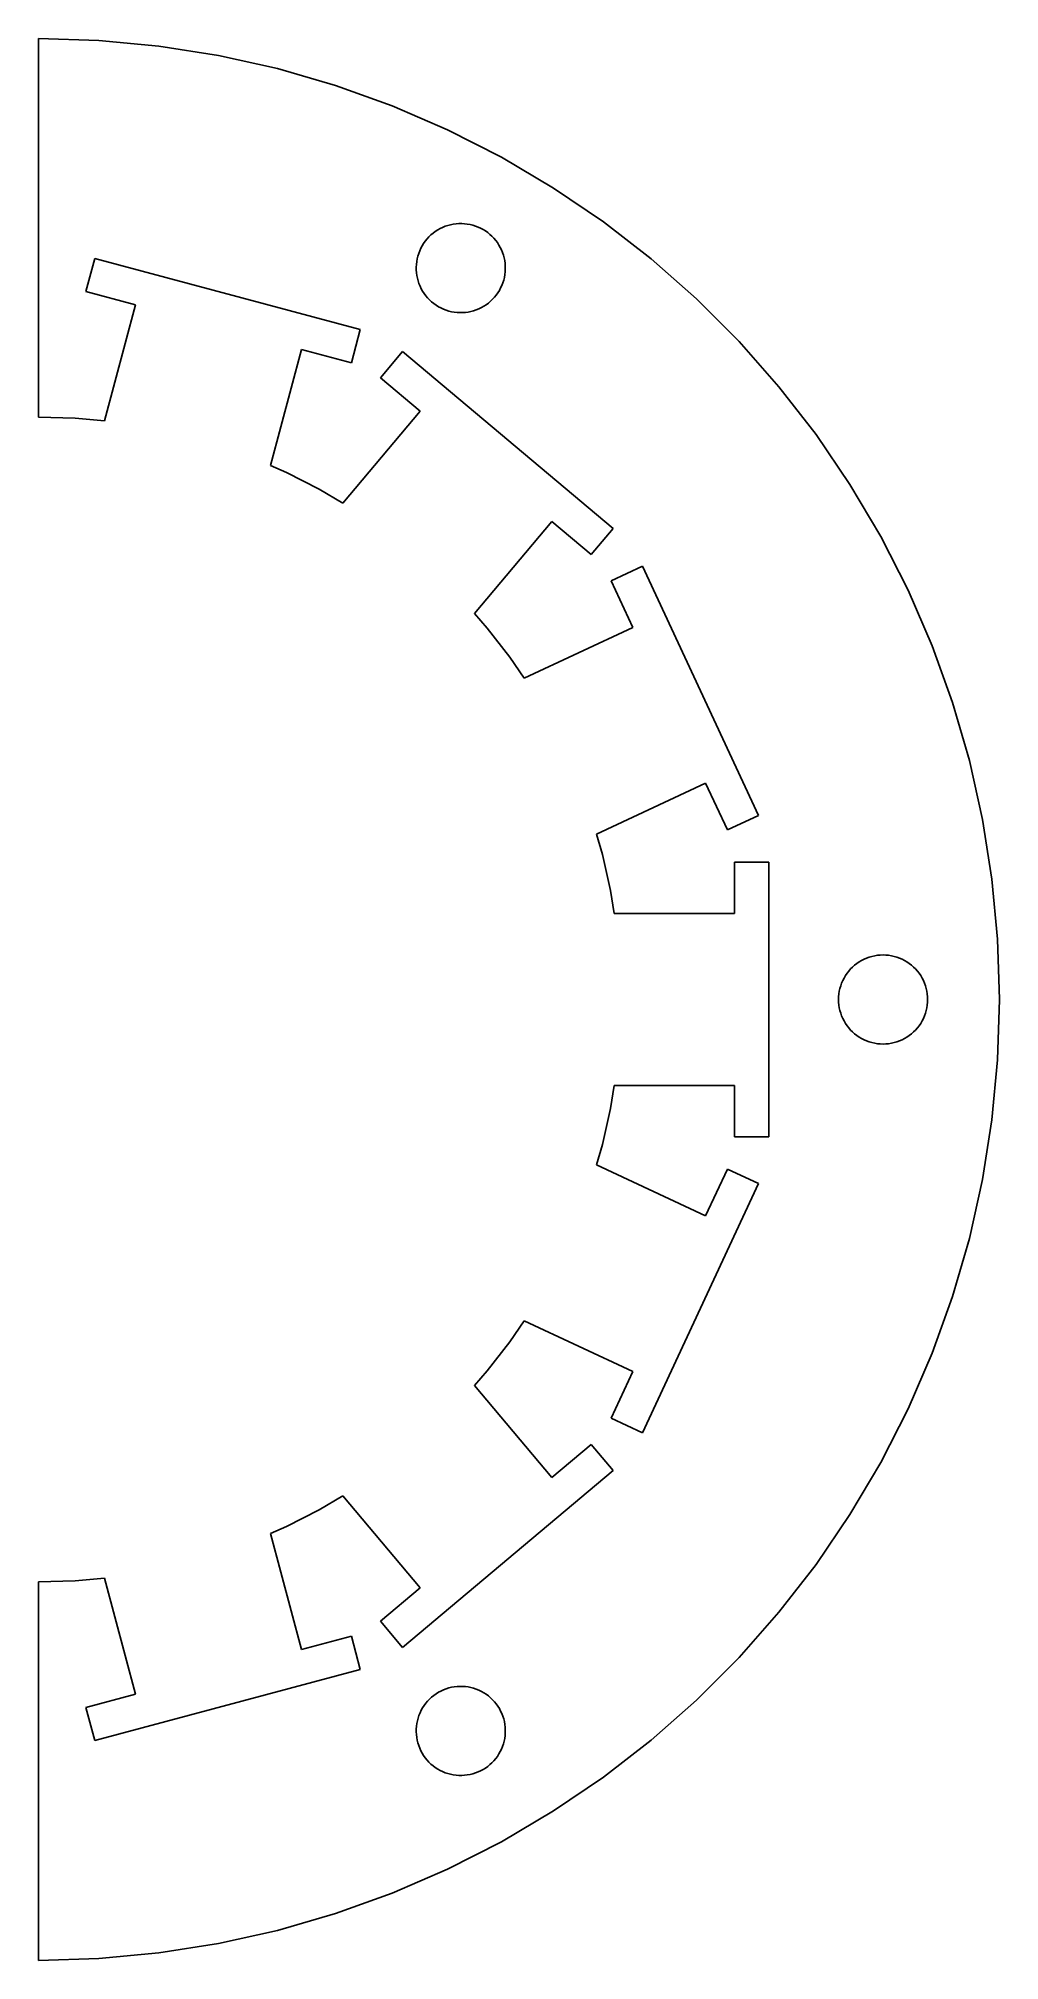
# Model space of a CAD drawing. Header units: metres. Extents: x 0 to 33, y -33 to 33.
import ezdxf

# ---------------------------------------------------------------- set-up
doc = ezdxf.new("R2010")
doc.units = ezdxf.units.M

msp = doc.modelspace()

# ---------------------------------------------------------------- linework, layer by layer
for p, q in [((2.07208, 32.9349), (0, 33)), ((0, 33), (0, 20)), ((4.13599, 32.7398), (2.07208, 32.9349)), ((6.18358, 32.4155), (4.13599, 32.7398)), ((8.20676, 31.9632), (6.18358, 32.4155)), ((10.1976, 31.3849), (8.20676, 31.9632)), ((12.1481, 30.6826), (10.1976, 31.3849)), ((14.0507, 29.8593), (12.1481, 30.6826)), ((15.8979, 28.9181), (14.0507, 29.8593)), ((17.6823, 27.8628), (15.8979, 28.9181)), ((19.3969, 26.6976), (17.6823, 27.8628)), ((13.6268, 26.3711), (13.7074, 26.4234)), ((13.7074, 26.4234), (13.7912, 26.4706)), ((13.7912, 26.4706), (13.8777, 26.5125)), ((13.8777, 26.5125), (13.9667, 26.5488)), ((13.9667, 26.5488), (14.0578, 26.5794)), ((14.0578, 26.5794), (14.1506, 26.6043)), ((14.1506, 26.6043), (14.2448, 26.6233)), ((14.2448, 26.6233), (14.3401, 26.6364)), ((14.3401, 26.6364), (14.4359, 26.6434)), ((14.4359, 26.6434), (14.532, 26.6444)), ((14.532, 26.6444), (14.628, 26.6394)), ((14.628, 26.6394), (14.7235, 26.6283)), ((14.7235, 26.6283), (14.8181, 26.6113)), ((14.8181, 26.6113), (14.9114, 26.5884)), ((14.9114, 26.5884), (15.0032, 26.5596)), ((15.0032, 26.5596), (15.0929, 26.5252)), ((15.0929, 26.5252), (15.1803, 26.4852)), ((15.1803, 26.4852), (15.265, 26.4397)), ((15.265, 26.4397), (15.3467, 26.3891)), ((21.035, 25.4269), (19.3969, 26.6976)), ((13.0895, 25.7076), (13.1295, 25.795)), ((13.1295, 25.795), (13.175, 25.8797)), ((13.175, 25.8797), (13.2256, 25.9614)), ((13.2256, 25.9614), (13.2813, 26.0398)), ((13.2813, 26.0398), (13.3418, 26.1145)), ((13.3418, 26.1145), (13.4068, 26.1852)), ((13.4068, 26.1852), (13.4762, 26.2517)), ((13.4762, 26.2517), (13.5496, 26.3138)), ((13.5496, 26.3138), (13.6268, 26.3711)), ((15.3467, 26.3891), (15.425, 26.3334)), ((15.425, 26.3334), (15.4997, 26.2729)), ((15.4997, 26.2729), (15.5705, 26.2079)), ((15.5705, 26.2079), (15.637, 26.1385)), ((15.637, 26.1385), (15.6991, 26.0651)), ((15.6991, 26.0651), (15.7563, 25.9879)), ((15.7563, 25.9879), (15.8087, 25.9073)), ((15.8087, 25.9073), (15.8559, 25.8236)), ((15.8559, 25.8236), (15.8977, 25.737)), ((1.6266, 24.3073), (1.93201, 25.447)), ((1.93201, 25.447), (11.0503, 23.0038)), ((12.9703, 25.1468), (12.9754, 25.2428)), ((12.9713, 25.0507), (12.9703, 25.1468)), ((12.9754, 25.2428), (12.9864, 25.3382)), ((12.9864, 25.3382), (13.0034, 25.4328)), ((13.0034, 25.4328), (13.0264, 25.5262)), ((13.0264, 25.5262), (13.0551, 25.6179)), ((13.0551, 25.6179), (13.0895, 25.7076)), ((15.8977, 25.737), (15.934, 25.648)), ((15.934, 25.648), (15.9647, 25.5569)), ((15.9647, 25.5569), (15.9896, 25.4641)), ((15.9896, 25.4641), (16.0086, 25.3699)), ((16.0086, 25.3699), (16.0216, 25.2747)), ((16.0216, 25.2747), (16.0287, 25.1788)), ((16.0297, 25.0827), (16.0246, 24.9867)), ((16.0287, 25.1788), (16.0297, 25.0827)), ((22.59, 24.056), (21.035, 25.4269)), ((12.9784, 24.9548), (12.9713, 25.0507)), ((12.9914, 24.8596), (12.9784, 24.9548)), ((13.0104, 24.7654), (12.9914, 24.8596)), ((13.0353, 24.6725), (13.0104, 24.7654)), ((13.0659, 24.5814), (13.0353, 24.6725)), ((13.1023, 24.4924), (13.0659, 24.5814)), ((13.1441, 24.4059), (13.1023, 24.4924)), ((15.8704, 24.4344), (15.825, 24.3497)), ((15.9104, 24.5218), (15.8704, 24.4344)), ((15.9449, 24.6116), (15.9104, 24.5218)), ((15.9736, 24.7033), (15.9449, 24.6116)), ((15.9966, 24.7966), (15.9736, 24.7033)), ((16.0136, 24.8912), (15.9966, 24.7966)), ((16.0246, 24.9867), (16.0136, 24.8912)), ((3.33629, 23.8491), (1.6266, 24.3073)), ((2.26868, 19.8648), (3.33629, 23.8491)), ((13.1913, 24.3221), (13.1441, 24.4059)), ((13.2436, 24.2415), (13.1913, 24.3221)), ((13.3009, 24.1644), (13.2436, 24.2415)), ((13.363, 24.091), (13.3009, 24.1644)), ((13.4295, 24.0216), (13.363, 24.091)), ((13.5003, 23.9565), (13.4295, 24.0216)), ((13.575, 23.896), (13.5003, 23.9565)), ((13.6533, 23.8404), (13.575, 23.896)), ((13.735, 23.7897), (13.6533, 23.8404)), ((13.8197, 23.7443), (13.735, 23.7897)), ((15.2926, 23.806), (15.2088, 23.7588)), ((15.3732, 23.8584), (15.2926, 23.806)), ((15.4503, 23.9157), (15.3732, 23.8584)), ((15.5238, 23.9777), (15.4503, 23.9157)), ((15.5931, 24.0443), (15.5238, 23.9777)), ((15.6582, 24.115), (15.5931, 24.0443)), ((15.7187, 24.1897), (15.6582, 24.115)), ((15.7744, 24.268), (15.7187, 24.1897)), ((15.825, 24.3497), (15.7744, 24.268)), ((24.056, 22.59), (22.59, 24.056)), ((13.9071, 23.7043), (13.8197, 23.7443)), ((13.9968, 23.6698), (13.9071, 23.7043)), ((14.0885, 23.6411), (13.9968, 23.6698)), ((14.1819, 23.6182), (14.0885, 23.6411)), ((14.2765, 23.6012), (14.1819, 23.6182)), ((14.372, 23.5901), (14.2765, 23.6012)), ((14.468, 23.5851), (14.372, 23.5901)), ((14.5641, 23.5861), (14.468, 23.5851)), ((14.6599, 23.5931), (14.5641, 23.5861)), ((14.7551, 23.6062), (14.6599, 23.5931)), ((14.8494, 23.6252), (14.7551, 23.6062)), ((14.9422, 23.65), (14.8494, 23.6252)), ((15.0333, 23.6807), (14.9422, 23.65)), ((15.1223, 23.717), (15.0333, 23.6807)), ((15.2088, 23.7588), (15.1223, 23.717)), ((11.0503, 23.0038), (10.7449, 21.864)), ((25.4269, 21.035), (24.056, 22.59)), ((9.03525, 22.3221), (7.96666, 18.3341)), ((10.7449, 21.864), (9.03525, 22.3221)), ((11.7469, 21.3424), (12.5054, 22.2463)), ((12.5054, 22.2463), (19.7368, 16.1784)), ((13.1028, 20.2047), (11.7469, 21.3424)), ((26.6976, 19.3969), (25.4269, 21.035)), ((0, 20), (1.2558, 19.9605)), ((1.2558, 19.9605), (2.26868, 19.8648)), ((10.4505, 17.0439), (13.1028, 20.2047)), ((27.8628, 17.6823), (26.6976, 19.3969)), ((7.96666, 18.3341), (8.51558, 18.0965)), ((8.51558, 18.0965), (9.63507, 17.5261)), ((9.63507, 17.5261), (10.4505, 17.0439)), ((28.9181, 15.8979), (27.8628, 17.6823)), ((17.6225, 16.4122), (14.9686, 13.2495)), ((18.9783, 15.2745), (17.6225, 16.4122)), ((19.7368, 16.1784), (18.9783, 15.2745)), ((29.8593, 14.0507), (28.9181, 15.8979)), ((19.666, 14.3783), (20.7354, 14.877)), ((20.7354, 14.877), (24.7249, 6.32149)), ((20.414, 12.7742), (19.666, 14.3783)), ((30.6826, 12.1481), (29.8593, 14.0507)), ((14.9686, 13.2495), (15.4103, 12.7485)), ((15.4103, 12.7485), (16.1803, 11.7557)), ((16.6735, 11.03), (20.414, 12.7742)), ((31.3849, 10.1976), (30.6826, 12.1481)), ((16.1803, 11.7557), (16.6735, 11.03)), ((31.9632, 8.20676), (31.3849, 10.1976)), ((32.4155, 6.18358), (31.9632, 8.20676)), ((22.9075, 7.42696), (19.1658, 5.68221)), ((23.6555, 5.8228), (22.9075, 7.42696)), ((24.7249, 6.32149), (23.6555, 5.8228)), ((32.7398, 4.13599), (32.4155, 6.18358)), ((19.1658, 5.68221), (19.3717, 4.97379)), ((19.3717, 4.97379), (19.6457, 3.74762)), ((23.9, 2.95), (23.9, 4.71999)), ((23.9, 4.71999), (25.08, 4.71999)), ((25.08, 4.71999), (25.08, -4.71999)), ((32.9349, 2.07208), (32.7398, 4.13599)), ((19.6457, 3.74762), (19.7721, 2.95)), ((19.7721, 2.95), (23.9, 2.95)), ((33, 0), (32.9349, 2.07208)), ((28.1802, 1.29181), (28.2629, 1.34074)), ((28.2629, 1.34074), (28.3486, 1.38438)), ((28.3486, 1.38438), (28.4368, 1.42255)), ((28.4368, 1.42255), (28.5272, 1.45511)), ((28.5272, 1.45511), (28.6195, 1.48192)), ((28.6195, 1.48192), (28.7133, 1.5029)), ((28.7133, 1.5029), (28.8082, 1.51793)), ((28.8082, 1.51793), (28.9039, 1.52698)), ((28.9039, 1.52698), (29, 1.53)), ((29, 1.53), (29.0961, 1.52698)), ((29.0961, 1.52698), (29.1918, 1.51793)), ((29.1918, 1.51793), (29.2867, 1.5029)), ((29.2867, 1.5029), (29.3805, 1.48192)), ((29.3805, 1.48192), (29.4728, 1.45511)), ((29.4728, 1.45511), (29.5632, 1.42255)), ((29.5632, 1.42255), (29.6514, 1.38438)), ((29.6514, 1.38438), (29.7371, 1.34074)), ((29.7371, 1.34074), (29.8198, 1.29181)), ((27.6156, 0.651428), (27.6592, 0.737076)), ((27.6592, 0.737076), (27.7082, 0.819809)), ((27.7082, 0.819809), (27.7622, 0.899307)), ((27.7622, 0.899307), (27.8211, 0.97525)), ((27.8211, 0.97525), (27.8847, 1.04735)), ((27.8847, 1.04735), (27.9526, 1.11531)), ((27.9526, 1.11531), (28.0247, 1.17888)), ((28.0247, 1.17888), (28.1007, 1.23779)), ((28.1007, 1.23779), (28.1802, 1.29181)), ((29.8198, 1.29181), (29.8993, 1.23779)), ((29.8993, 1.23779), (29.9753, 1.17888)), ((29.9753, 1.17888), (30.0473, 1.11531)), ((30.0473, 1.11531), (30.1153, 1.04735)), ((30.1153, 1.04735), (30.1789, 0.97525)), ((30.1789, 0.97525), (30.2378, 0.899307)), ((30.2378, 0.899307), (30.2918, 0.819809)), ((30.2918, 0.819809), (30.3407, 0.737076)), ((30.3407, 0.737076), (30.3844, 0.651428)), ((27.47, 0), (27.473, 0.096069)), ((27.473, -0.096069), (27.47, 0)), ((27.473, 0.096069), (27.4821, 0.191757)), ((27.4821, 0.191757), (27.4971, 0.286682)), ((27.4971, 0.286682), (27.5181, 0.380493)), ((27.5181, 0.380493), (27.5449, 0.472794)), ((27.5449, 0.472794), (27.5774, 0.563217)), ((27.5774, 0.563217), (27.6156, 0.651428)), ((30.3844, 0.651428), (30.4225, 0.563217)), ((30.4225, 0.563217), (30.4551, 0.472794)), ((30.4551, 0.472794), (30.4819, 0.380493)), ((30.4819, 0.380493), (30.5029, 0.286682)), ((30.5029, 0.286682), (30.5179, 0.191757)), ((30.5179, 0.191757), (30.527, 0.096069)), ((30.527, 0.096069), (30.53, 0)), ((30.53, 0), (30.527, -0.096069)), ((32.9349, -2.07208), (33, 0)), ((27.4821, -0.191757), (27.473, -0.096069)), ((27.4971, -0.286682), (27.4821, -0.191757)), ((27.5181, -0.380493), (27.4971, -0.286682)), ((27.5449, -0.472794), (27.5181, -0.380493)), ((27.5774, -0.563217), (27.5449, -0.472794)), ((27.6156, -0.651428), (27.5774, -0.563217)), ((27.6592, -0.737076), (27.6156, -0.651428)), ((30.3844, -0.651428), (30.3407, -0.737076)), ((30.4225, -0.563217), (30.3844, -0.651428)), ((30.4551, -0.472794), (30.4225, -0.563217)), ((30.4819, -0.380493), (30.4551, -0.472794)), ((30.5029, -0.286682), (30.4819, -0.380493)), ((30.5179, -0.191757), (30.5029, -0.286682)), ((30.527, -0.096069), (30.5179, -0.191757)), ((27.7082, -0.819809), (27.6592, -0.737076)), ((27.7622, -0.899307), (27.7082, -0.819809)), ((27.8211, -0.97525), (27.7622, -0.899307)), ((27.8847, -1.04735), (27.8211, -0.97525)), ((27.9526, -1.11531), (27.8847, -1.04735)), ((28.0247, -1.17888), (27.9526, -1.11531)), ((28.1007, -1.23779), (28.0247, -1.17888)), ((28.1802, -1.29181), (28.1007, -1.23779)), ((28.2629, -1.34074), (28.1802, -1.29181)), ((29.8198, -1.29181), (29.7371, -1.34074)), ((29.8993, -1.23779), (29.8198, -1.29181)), ((29.9753, -1.17888), (29.8993, -1.23779)), ((30.0473, -1.11531), (29.9753, -1.17888)), ((30.1153, -1.04735), (30.0473, -1.11531)), ((30.1789, -0.97525), (30.1153, -1.04735)), ((30.2378, -0.899307), (30.1789, -0.97525)), ((30.2918, -0.819809), (30.2378, -0.899307)), ((30.3407, -0.737076), (30.2918, -0.819809)), ((28.3486, -1.38438), (28.2629, -1.34074)), ((28.4368, -1.42255), (28.3486, -1.38438)), ((28.5272, -1.45511), (28.4368, -1.42255)), ((28.6195, -1.48192), (28.5272, -1.45511)), ((28.7133, -1.5029), (28.6195, -1.48192)), ((28.8082, -1.51793), (28.7133, -1.5029)), ((28.9039, -1.52698), (28.8082, -1.51793)), ((29, -1.53), (28.9039, -1.52698)), ((29.0961, -1.52698), (29, -1.53)), ((29.1918, -1.51793), (29.0961, -1.52698)), ((29.2867, -1.5029), (29.1918, -1.51793)), ((29.3805, -1.48192), (29.2867, -1.5029)), ((29.4728, -1.45511), (29.3805, -1.48192)), ((29.5632, -1.42255), (29.4728, -1.45511)), ((29.6514, -1.38438), (29.5632, -1.42255)), ((29.7371, -1.34074), (29.6514, -1.38438)), ((32.7398, -4.13599), (32.9349, -2.07208)), ((19.7721, -2.95), (19.6457, -3.74762)), ((23.9, -2.95), (19.7721, -2.95)), ((23.9, -4.71999), (23.9, -2.95)), ((19.6457, -3.74762), (19.3717, -4.97379)), ((32.4155, -6.18358), (32.7398, -4.13599)), ((19.3717, -4.97379), (19.1658, -5.68221)), ((25.08, -4.71999), (23.9, -4.71999)), ((19.1658, -5.68221), (22.9075, -7.42696)), ((22.9075, -7.42696), (23.6555, -5.8228)), ((23.6555, -5.8228), (24.7249, -6.32149)), ((24.7249, -6.32149), (20.7354, -14.877)), ((31.9632, -8.20676), (32.4155, -6.18358)), ((31.3849, -10.1976), (31.9632, -8.20676)), ((30.6826, -12.1481), (31.3849, -10.1976)), ((16.6735, -11.03), (16.1803, -11.7557)), ((20.414, -12.7742), (16.6735, -11.03)), ((16.1803, -11.7557), (15.4103, -12.7485)), ((29.8593, -14.0507), (30.6826, -12.1481)), ((15.4103, -12.7485), (14.9686, -13.2495)), ((19.666, -14.3783), (20.414, -12.7742)), ((14.9686, -13.2495), (17.6225, -16.4122)), ((20.7354, -14.877), (19.666, -14.3783)), ((28.9181, -15.8979), (29.8593, -14.0507)), ((17.6225, -16.4122), (18.9783, -15.2745)), ((18.9783, -15.2745), (19.7368, -16.1784)), ((19.7368, -16.1784), (12.5054, -22.2463)), ((27.8628, -17.6823), (28.9181, -15.8979)), ((10.4505, -17.0439), (9.63507, -17.5261)), ((13.1028, -20.2047), (10.4505, -17.0439)), ((9.63507, -17.5261), (8.51558, -18.0965)), ((26.6976, -19.3969), (27.8628, -17.6823)), ((8.51558, -18.0965), (7.96666, -18.3341)), ((7.96666, -18.3341), (9.03525, -22.3221)), ((25.4269, -21.035), (26.6976, -19.3969)), ((1.2558, -19.9605), (0, -20)), ((0, -20), (0, -33)), ((2.26868, -19.8648), (1.2558, -19.9605)), ((3.33629, -23.8491), (2.26868, -19.8648)), ((11.7469, -21.3424), (13.1028, -20.2047)), ((24.056, -22.59), (25.4269, -21.035)), ((12.5054, -22.2463), (11.7469, -21.3424)), ((9.03525, -22.3221), (10.7449, -21.864)), ((10.7449, -21.864), (11.0503, -23.0038)), ((11.0503, -23.0038), (1.93201, -25.447)), ((22.59, -24.056), (24.056, -22.59)), ((13.735, -23.7897), (13.8197, -23.7443)), ((13.8197, -23.7443), (13.9071, -23.7043)), ((13.9071, -23.7043), (13.9968, -23.6698)), ((13.9968, -23.6698), (14.0885, -23.6411)), ((14.0885, -23.6411), (14.1819, -23.6182)), ((14.1819, -23.6182), (14.2765, -23.6012)), ((14.2765, -23.6012), (14.372, -23.5901)), ((14.372, -23.5901), (14.468, -23.5851)), ((14.468, -23.5851), (14.5641, -23.5861)), ((14.5641, -23.5861), (14.6599, -23.5931)), ((14.6599, -23.5931), (14.7551, -23.6062)), ((14.7551, -23.6062), (14.8494, -23.6252)), ((14.8494, -23.6252), (14.9422, -23.65)), ((14.9422, -23.65), (15.0333, -23.6807)), ((15.0333, -23.6807), (15.1223, -23.717)), ((15.1223, -23.717), (15.2088, -23.7588)), ((15.2088, -23.7588), (15.2926, -23.806)), ((1.6266, -24.3073), (3.33629, -23.8491)), ((1.93201, -25.447), (1.6266, -24.3073)), ((13.1023, -24.4924), (13.1441, -24.4059)), ((13.1441, -24.4059), (13.1913, -24.3221)), ((13.1913, -24.3221), (13.2436, -24.2415)), ((13.2436, -24.2415), (13.3009, -24.1644)), ((13.3009, -24.1644), (13.363, -24.091)), ((13.363, -24.091), (13.4295, -24.0216)), ((13.4295, -24.0216), (13.5003, -23.9565)), ((13.5003, -23.9565), (13.575, -23.896)), ((13.575, -23.896), (13.6533, -23.8404)), ((13.6533, -23.8404), (13.735, -23.7897)), ((15.2926, -23.806), (15.3732, -23.8584)), ((15.3732, -23.8584), (15.4503, -23.9157)), ((15.4503, -23.9157), (15.5238, -23.9777)), ((15.5238, -23.9777), (15.5931, -24.0443)), ((15.5931, -24.0443), (15.6582, -24.115)), ((15.6582, -24.115), (15.7187, -24.1897)), ((15.7187, -24.1897), (15.7744, -24.268)), ((15.7744, -24.268), (15.825, -24.3497)), ((15.825, -24.3497), (15.8704, -24.4344)), ((21.035, -25.4269), (22.59, -24.056)), ((12.9703, -25.1468), (12.9713, -25.0507)), ((12.9713, -25.0507), (12.9784, -24.9548)), ((12.9784, -24.9548), (12.9914, -24.8596)), ((12.9914, -24.8596), (13.0104, -24.7654)), ((13.0104, -24.7654), (13.0353, -24.6725)), ((13.0353, -24.6725), (13.0659, -24.5814)), ((13.0659, -24.5814), (13.1023, -24.4924)), ((15.8704, -24.4344), (15.9104, -24.5218)), ((15.9104, -24.5218), (15.9449, -24.6116)), ((15.9449, -24.6116), (15.9736, -24.7033)), ((15.9736, -24.7033), (15.9966, -24.7966)), ((15.9966, -24.7966), (16.0136, -24.8912)), ((16.0136, -24.8912), (16.0246, -24.9867)), ((16.0246, -24.9867), (16.0297, -25.0827)), ((12.9754, -25.2428), (12.9703, -25.1468)), ((12.9864, -25.3382), (12.9754, -25.2428)), ((13.0034, -25.4328), (12.9864, -25.3382)), ((13.0264, -25.5262), (13.0034, -25.4328)), ((13.0551, -25.6179), (13.0264, -25.5262)), ((13.0895, -25.7076), (13.0551, -25.6179)), ((13.1295, -25.795), (13.0895, -25.7076)), ((15.8977, -25.737), (15.8559, -25.8236)), ((15.934, -25.648), (15.8977, -25.737)), ((15.9647, -25.5569), (15.934, -25.648)), ((15.9896, -25.4641), (15.9647, -25.5569)), ((16.0086, -25.3699), (15.9896, -25.4641)), ((16.0216, -25.2747), (16.0086, -25.3699)), ((16.0287, -25.1788), (16.0216, -25.2747)), ((16.0297, -25.0827), (16.0287, -25.1788)), ((19.3969, -26.6976), (21.035, -25.4269)), ((13.175, -25.8797), (13.1295, -25.795)), ((13.2256, -25.9614), (13.175, -25.8797)), ((13.2813, -26.0398), (13.2256, -25.9614)), ((13.3418, -26.1145), (13.2813, -26.0398)), ((13.4068, -26.1852), (13.3418, -26.1145)), ((13.4762, -26.2517), (13.4068, -26.1852)), ((13.5496, -26.3138), (13.4762, -26.2517)), ((13.6268, -26.3711), (13.5496, -26.3138)), ((13.7074, -26.4234), (13.6268, -26.3711)), ((15.3467, -26.3891), (15.265, -26.4397)), ((15.425, -26.3334), (15.3467, -26.3891)), ((15.4997, -26.2729), (15.425, -26.3334)), ((15.5705, -26.2079), (15.4997, -26.2729)), ((15.637, -26.1385), (15.5705, -26.2079)), ((15.6991, -26.0651), (15.637, -26.1385)), ((15.7563, -25.9879), (15.6991, -26.0651)), ((15.8087, -25.9073), (15.7563, -25.9879)), ((15.8559, -25.8236), (15.8087, -25.9073)), ((13.7912, -26.4706), (13.7074, -26.4234)), ((13.8777, -26.5125), (13.7912, -26.4706)), ((13.9667, -26.5488), (13.8777, -26.5125)), ((14.0578, -26.5794), (13.9667, -26.5488)), ((14.1506, -26.6043), (14.0578, -26.5794)), ((14.2448, -26.6233), (14.1506, -26.6043)), ((14.3401, -26.6364), (14.2448, -26.6233)), ((14.4359, -26.6434), (14.3401, -26.6364)), ((14.532, -26.6444), (14.4359, -26.6434)), ((14.628, -26.6394), (14.532, -26.6444)), ((14.7235, -26.6283), (14.628, -26.6394)), ((14.8181, -26.6113), (14.7235, -26.6283)), ((14.9114, -26.5884), (14.8181, -26.6113)), ((15.0032, -26.5596), (14.9114, -26.5884)), ((15.0929, -26.5252), (15.0032, -26.5596)), ((15.1803, -26.4852), (15.0929, -26.5252)), ((15.265, -26.4397), (15.1803, -26.4852)), ((17.6823, -27.8628), (19.3969, -26.6976)), ((15.8979, -28.9181), (17.6823, -27.8628)), ((14.0507, -29.8593), (15.8979, -28.9181)), ((12.1481, -30.6826), (14.0507, -29.8593)), ((10.1976, -31.3849), (12.1481, -30.6826)), ((8.20676, -31.9632), (10.1976, -31.3849)), ((6.18358, -32.4155), (8.20676, -31.9632)), ((0, -33), (2.07208, -32.9349)), ((2.07208, -32.9349), (4.13599, -32.7398)), ((4.13599, -32.7398), (6.18358, -32.4155))]:
    msp.add_line(p, q)

doc.saveas('drawing.dxf')
